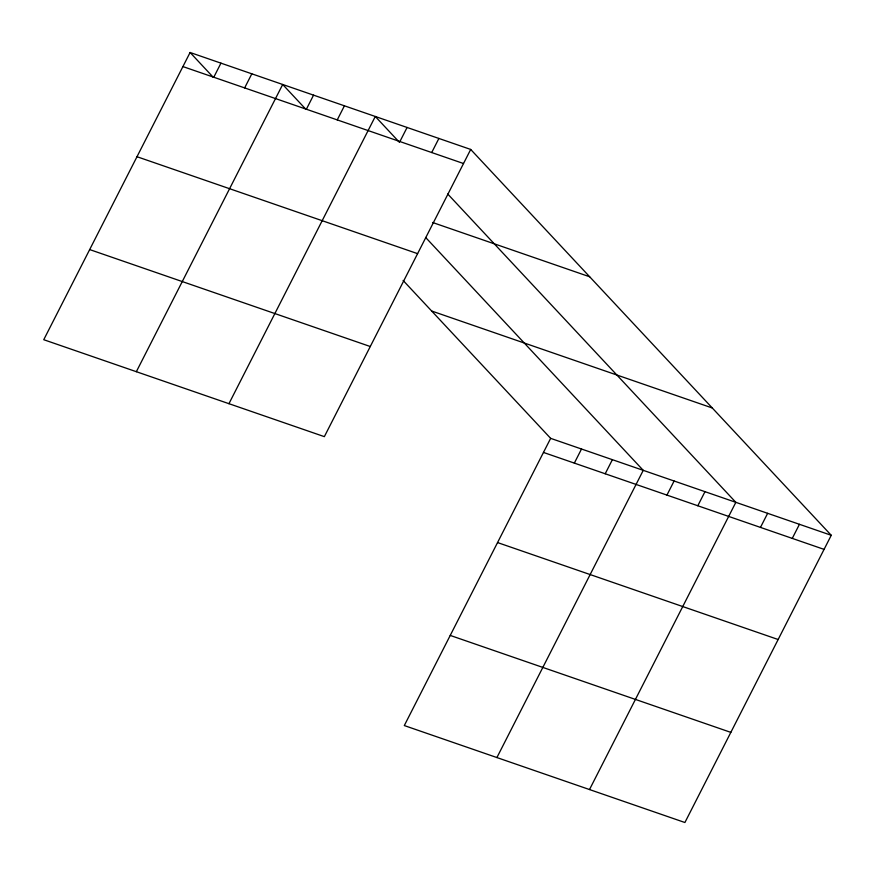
<?xml version="1.0" encoding="UTF-8"?>
<svg xmlns="http://www.w3.org/2000/svg" width="875" height="875" viewBox="0 0 875 875"><rect width="100%" height="100%" fill="white"/><g stroke="black" fill="none" stroke-linecap="round" stroke-linejoin="round"><path stroke-width="1.31" d="M190.094 52.489L43.75 339.708L324.352 436.647L470.695 149.439L190.094 52.489L213.347 77.383M213.773 77.241L220.959 63.153M244.65 87.905L251.825 73.817M136.347 371.7L282.691 84.481L305.944 109.375M306.381 109.233L313.556 95.145M337.247 119.897L344.422 105.809M228.944 403.692L375.288 116.473L399.438 142.33M399.908 141.553L407.083 127.466M431.714 152.534L438.889 138.447M403.091 280.438L550.648 438.353L404.305 725.561L684.906 822.511L831.25 535.292L470.695 149.439M574.339 463.105L581.514 449.017M605.205 473.769L612.38 459.681M496.912 757.553L643.245 470.345L425.633 237.464M666.936 495.097L674.111 481.009M697.802 505.761L704.977 491.673M589.509 789.545L735.842 502.337L447.748 194.031M760.473 527.406L767.648 513.319M792.269 538.398L799.444 524.311M182.908 66.577L463.509 163.527M432.534 222.48L589.673 276.773M136.992 156.713L417.594 253.652M431.67 311.019L712.261 407.969M89.677 249.572L370.278 346.522M550.648 438.353L831.25 535.292M543.473 452.441L824.075 549.38M497.547 542.566L778.148 639.516M450.231 635.425L730.833 732.375"/></g></svg>
